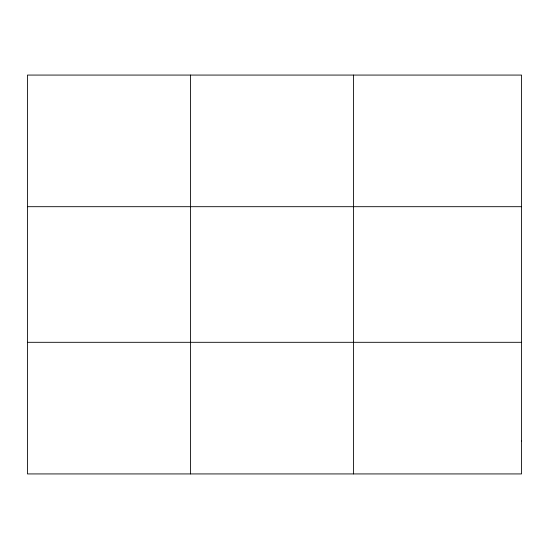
<?xml version="1.0" encoding="UTF-8"?>
<svg xmlns="http://www.w3.org/2000/svg" width="549" height="549" viewBox="0 0 549 549"><rect width="100%" height="100%" fill="white"/><g stroke="black" fill="none" stroke-linecap="round" stroke-linejoin="round"><path stroke-width="0.82" d="M190.503 75.069L190.503 473.931M353.556 75.069L353.556 473.931M27.45 206.692L521.55 206.692M27.45 342.308L521.55 342.308M521.55 441.025L521.55 473.931L27.45 473.931L27.45 75.069L521.55 75.069L521.55 441.025"/></g></svg>
